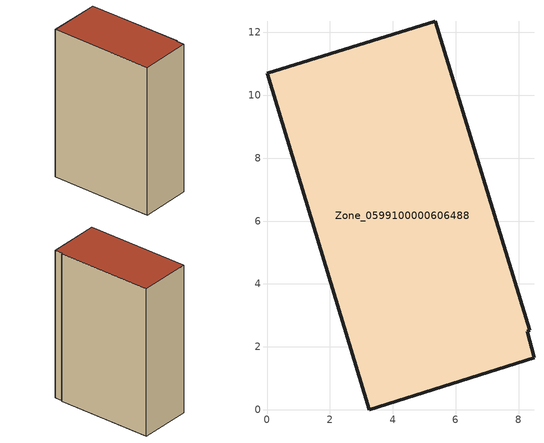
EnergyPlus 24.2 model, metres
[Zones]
Zone_0599100000606488
 floor ground (C_G): 0,10.7 5.35,12.35 8.35,2.53 8.27,2.5 8.49,1.65 3.26,0 z0
 wall outside (C_F): 3.26,0 8.49,1.65 8.27,2.5 8.35,2.53 5.35,12.35 0,10.7 3.26,0 z0:16.18
 roof outside (C_R): 5.35,12.35 0,10.7 3.26,0 8.49,1.65 8.27,2.5 8.35,2.53 z16.18
[BUILDING]
Pand.0599100000606488: North Axis=0; Terrain=City; Loads Convergence Tolerance Value=0.04; Temperature Convergence Tolerance Value=0.4; Solar Distribution=FullExterior; Maximum Number of Warmup Days=25; Minimum Number of Warmup Days=1
[Site:Location]
Rotterdam.The.Hague.AP_ZH_NLD Design_Conditions: Latitude=51.96; Longitude=4.45; Time Zone=1; Elevation=-4.5
[SITE:GROUNDTEMPERATURE:BUILDINGSURFACE]
18, 18, 18, 18, 18, 18, 18, 18, 18, 18, 18, 18
[MATERIAL] Thermal Absorptance=0.9; Solar Absorptance=0.7; Visible Absorptance=0.7
Name | Roughness | Thickness | Conductivity | Density | Specific Heat
G.TI.1946 | MediumSmooth | 0.15 | 1 | 540 | 1210
F.TI.1946 | Rough | 0.3 | 0.857143 | 1920 | 840
R.TI.1946 | MediumRough | 0.2 | 0.1 | 1500 | 1000
[CONSTRUCTION]
C_G: G.TI.1946
C_F: F.TI.1946
C_R: R.TI.1946
[ZONE]
Zone_0599100000606488: Type=1; Multiplier=1; Ceiling Height=Autocalculate; Volume=Autocalculate; Floor Area=autocalculate; Part of Total Floor Area=Yes
[ZONEINFILTRATION:DESIGNFLOWRATE]
Infil_Zone_0599100000606488: Zone or ZoneList or Space or SpaceList=Zone_0599100000606488; Schedule=AlwaysOn; Design Flow Rate Calculation Method=Flow/Area; Flow Rate per Floor Area=0.003; Constant Term Coefficient=1; Temperature Term Coefficient=0; Velocity Term Coefficient=0; Velocity Squared Term Coefficient=0
[HVACTEMPLATE:ZONE:IDEALLOADSAIRSYSTEM]
Zone_0599100000606488: Maximum Heating Supply Air Temperature=50; Minimum Cooling Supply Air Temperature=13; Maximum Heating Supply Air Humidity Ratio=0.0156; Minimum Cooling Supply Air Humidity Ratio=0.0077; Heating Limit=NoLimit; Cooling Limit=NoLimit; Dehumidification Control Type=ConstantSensibleHeatRatio; Cooling Sensible Heat Ratio=0.7; Dehumidification Setpoint=60; Humidification Control Type=None; Humidification Setpoint=30; Outdoor Air Method=None; Outdoor Air Flow Rate per Person=0.00944; Outdoor Air Flow Rate per Zone Floor Area=0; Outdoor Air Flow Rate per Zone=0; Demand Controlled Ventilation Type=None; Outdoor Air Economizer Type=NoEconomizer; Heat Recovery Type=None; Sensible Heat Recovery Effectiveness=0.7; Latent Heat Recovery Effectiveness=0.65
[ZONECONTROL:THERMOSTAT]
ThermostatControl_Zone_0599100000606488: Zone or ZoneList=Zone_0599100000606488; Control Type Schedule=DualSetpointControlType; Control 1=Thermostat_Zone_0599100000606488; Temperature Difference Between Cutout And Setpoint=0
[THERMOSTATSETPOINT:DUALSETPOINT]
Thermostat_Zone_0599100000606488: Heating Setpoint Temperature Schedule=HeatingSetpoint_Zone_0599100000606488; Cooling Setpoint Temperature Schedule=CoolingSetpoint_Zone_0599100000606488
[SCHEDULE:COMPACT]
HeatingSetpoint_Zone_0599100000606488: Through: 12/31, For: AllDays, Until: 24:00, 21
CoolingSetpoint_Zone_0599100000606488: Through: 12/31, For: AllDays, Until: 24:00, 24
DualSetpointControlType: Through: 12/31, For: AllDays, Until: 24:00, 4
AlwaysOn: Through: 12/31, For: AllDays, Until: 24:00, 1
